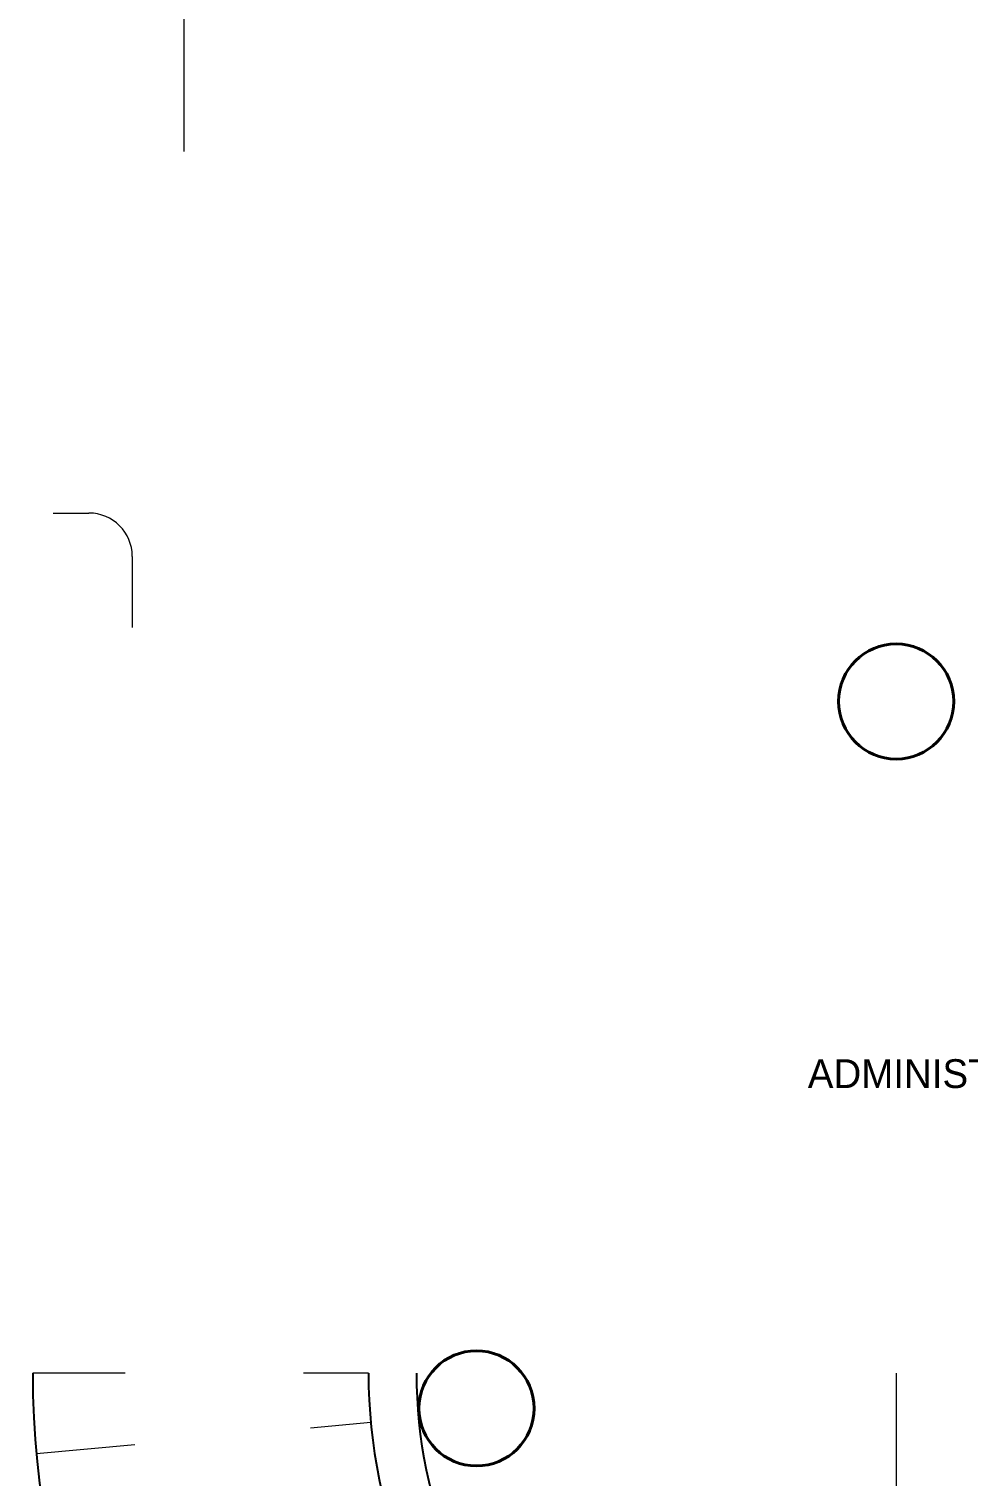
# Model space of a CAD drawing. Header units: inches. Extents: x 13 to 261, y -112 to -47.
# Drawn here: x 97.31 to 107.1, y -92.9 to -77.82 of the extents above; entities that cross this region are included whole.
import ezdxf

# ---------------------------------------------------------------- set-up
doc = ezdxf.new("R2010")
doc.units = ezdxf.units.IN
doc.header["$MEASUREMENT"] = 0
doc.linetypes.add('ACAD_ISO04W100', pattern=[30, 24, -3, 0, -3])
for name, color, linetype, lineweight in [('COLUMNAS', 20, 'Continuous', 40), ('EJES', 1, 'ACAD_ISO04W100', 13), ('LINEA DE CONTE RAM.', 7, 'Continuous', 13), ('RAMPAS', 50, 'Continuous', 25), ('SIMBOLOGIA', 10, 'Continuous', 18), ('TEXTOS', 124, 'Continuous', 30)]:
    doc.layers.add(name, color=color, linetype=linetype, lineweight=lineweight)

msp = doc.modelspace()

# ---------------------------------------------------------------- linework, layer by layer
at = {"layer": 'COLUMNAS'}
for centre in [(106.351, -84.827), (101.977, -92.195)]:
    msp.add_circle(centre, 0.6, dxfattribs=at)
at = {"layer": 'EJES'}
for p, q in [((98.315, -91.827), (97.351, -91.827)), ((100.851, -91.827), (100.173, -91.827)), ((106.351, -91.827), (106.351, -100.827)), ((106.351, -91.827), (106.351, -96.827)), ((100.875, -92.342), (100.246, -92.402)), ((98.416, -92.574), (97.39, -92.67))]:
    msp.add_line(p, q, dxfattribs=at)
at = {"layer": 'LINEA DE CONTE RAM.'}
msp.add_line((106.351, -91.827), (106.351, -98.035), dxfattribs=at)
at = {"layer": 'RAMPAS'}
for radius in [9.5, 9, 9, 5.5, 5]:
    msp.add_arc((106.351, -91.827), radius, 180, 270, dxfattribs=at)
at = {"layer": 'SIMBOLOGIA'}
for p, q in [((98.925, -77.464), (98.925, -78.495)), ((98.925, -78.495), (98.925, -79.096)), ((97.564, -82.864), (97.937, -82.864)), ((98.389, -83.315), (98.389, -83.456)), ((98.389, -83.456), (98.389, -84.057))]:
    msp.add_line(p, q, dxfattribs=at)
msp.add_arc((97.937, -83.316), 0.452, 0.1056, 90, dxfattribs=at)

# ---------------------------------------------------------------- texts
at = {"layer": 'TEXTOS', "color": 0}
msp.add_text('ADMINISTRAÇÃO', height=0.3, dxfattribs=at).set_placement((105.43, -88.856))

doc.saveas('drawing.dxf')
